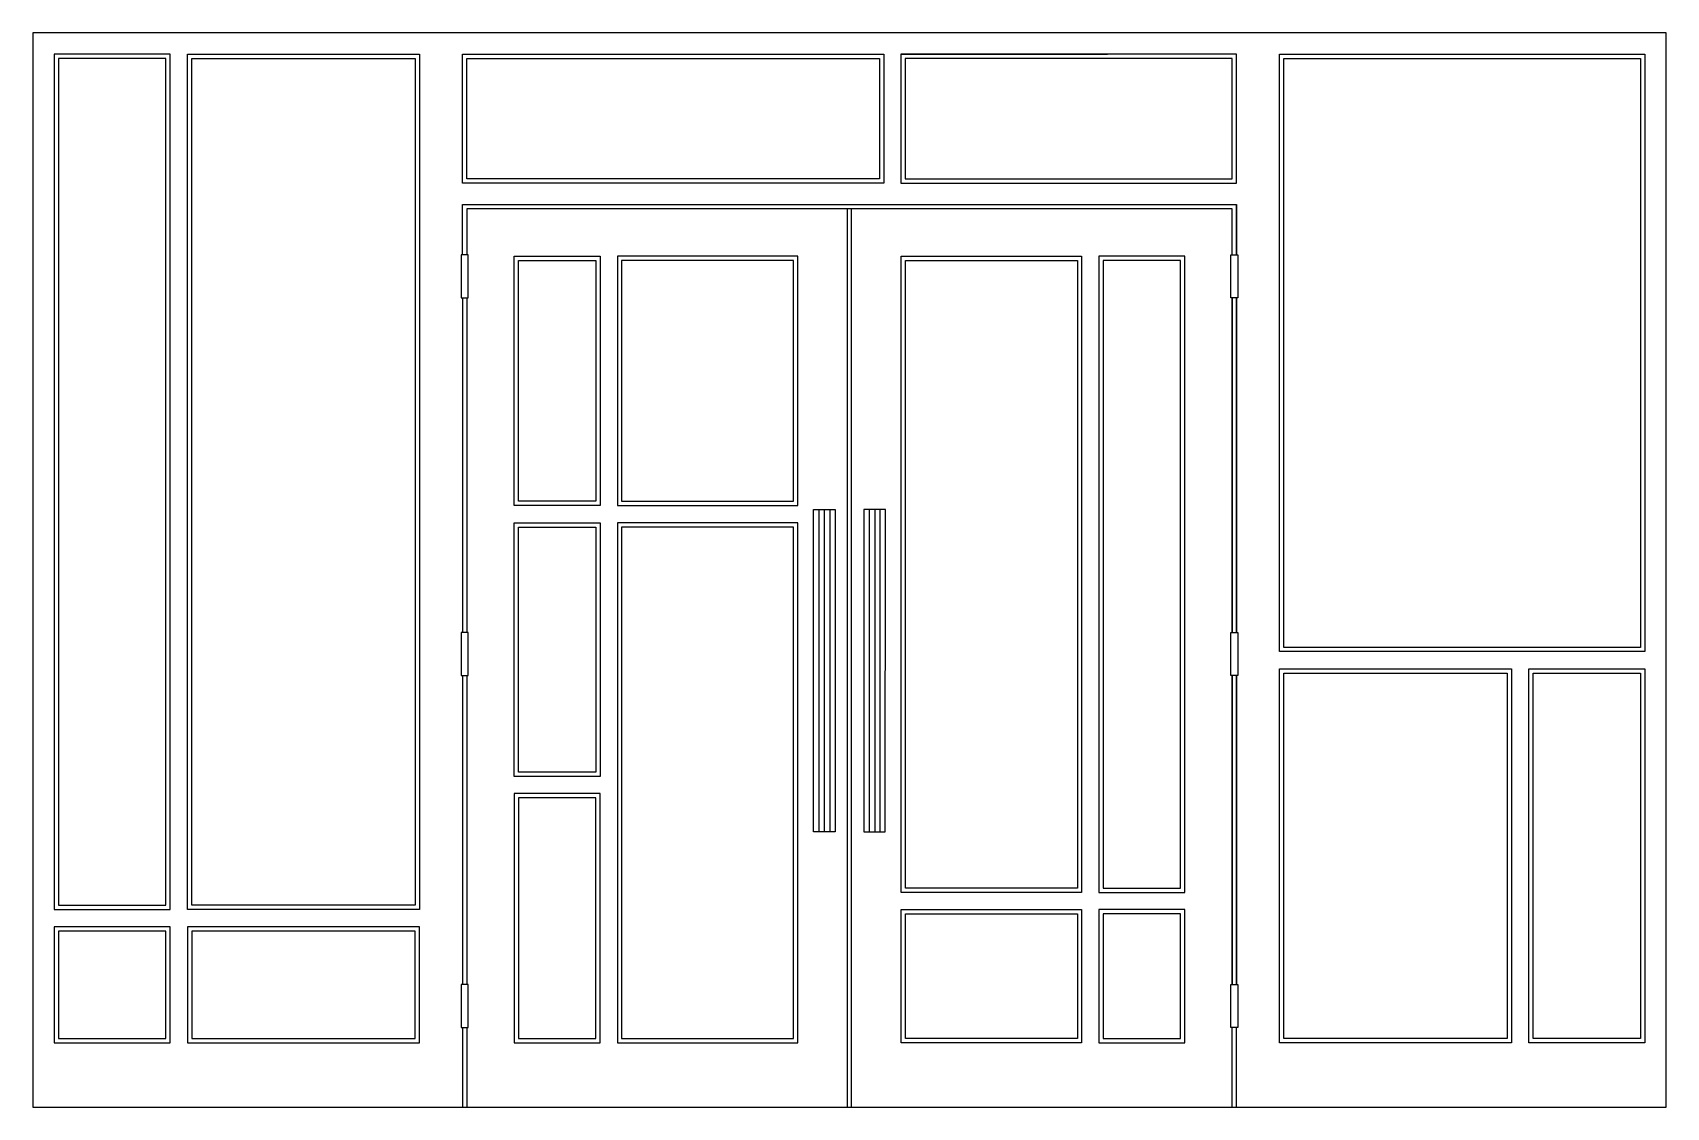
# Model space of a CAD drawing. Header units: metres. Extents: x -4543 to -743, y 3 to 2503.
import ezdxf

# ---------------------------------------------------------------- set-up
doc = ezdxf.new("R2010")
doc.units = ezdxf.units.M
for name, color, linetype in [('2', 2, 'Continuous'), ('3', 3, 'Continuous'), ('7', 7, 'Continuous'), ('BH', 3, 'Continuous')]:
    doc.layers.add(name, color=color, linetype=linetype)

msp = doc.modelspace()

# ---------------------------------------------------------------- hatches: boundary and pattern name
at = {"layer": 'BH'}
h = msp.add_hatch(dxfattribs=at)
h.set_pattern_fill('AR-RROOF', scale=750)
h.paths.add_polyline_path([(-4233.04, 2443.26), (-4483.04, 2443.26), (-4483.04, 473.32), (-4233.04, 473.32)])
h.paths.add_polyline_path([(-4173.04, 473.32), (-3653.04, 473.32), (-3653.04, 2443.26), (-4173.04, 2443.26)])
h.paths.add_polyline_path([(-4173.04, 413.32), (-4173.04, 163.32), (-3653.04, 163.32), (-3653.04, 413.32)])
h.paths.add_polyline_path([(-4233.04, 413.32), (-4483.04, 413.32), (-4483.04, 163.32), (-4233.04, 163.32)])
h.paths.add_polyline_path([(-803.04, 2443.26), (-1633.04, 2443.26), (-1633.04, 1073.32), (-803.04, 1073.32)])
h.paths.add_polyline_path([(-1053.04, 163.32), (-803.04, 163.32), (-803.04, 1013.32), (-1053.04, 1013.32)])
h.paths.add_polyline_path([(-1113.04, 1013.32), (-1633.04, 1013.32), (-1633.04, 163.32), (-1113.04, 163.32)])
h.paths.add_polyline_path([(-2513.5, 2443.26), (-2513.5, 2163.26), (-1753.04, 2163.26), (-1753.04, 2443.26)])
h.paths.add_polyline_path([(-2573.5, 2163.26), (-2573.5, 2443.26), (-3533.04, 2443.26), (-3533.04, 2163.26)])
h = msp.add_hatch(dxfattribs=at)
h.set_pattern_fill('AR-RROOF', scale=750)
h.paths.add_polyline_path([(-3413.04, 1413.26), (-3233.04, 1413.26), (-3233.04, 1973.26), (-3413.04, 1973.26)])
h.paths.add_polyline_path([(-3233.04, 1353.26), (-3413.04, 1353.26), (-3413.04, 783.26), (-3233.04, 783.26)])
h.paths.add_polyline_path([(-3233.04, 723.26), (-3413.04, 723.26), (-3413.04, 163.26), (-3233.04, 163.26)])
h.paths.add_polyline_path([(-3173.04, 163.26), (-2773.04, 163.26), (-2773.04, 1353.26), (-3173.04, 1353.26)])
h.paths.add_polyline_path([(-2773.04, 1973.26), (-3173.04, 1973.26), (-3173.04, 1413.26), (-2773.04, 1413.26)])
h.paths.add_polyline_path([(-2113.04, 1973.26), (-2513.04, 1973.26), (-2513.04, 513.26), (-2113.04, 513.26)])
h.paths.add_polyline_path([(-2053.04, 513.26), (-1873.04, 513.26), (-1873.04, 1973.26), (-2053.04, 1973.26)])
h.paths.add_polyline_path([(-2053.04, 163.26), (-1873.04, 163.26), (-1873.04, 453.26), (-2053.04, 453.26)])
h.paths.add_polyline_path([(-2513.04, 453.26), (-2513.04, 163.26), (-2113.04, 163.26), (-2113.04, 453.26)])

# ---------------------------------------------------------------- linework, layer by layer
for p, q in [((-1743.04, 2503.26), (-3543.04, 2503.26)), ((-2648.04, 3.26), (-2648.04, 2093.26)), ((-1743.04, 1986.37), (-1743.04, 2103.26)), ((-1742.5, 2102.8), (-1742.56, 1985.91)), ((-3543.04, 1886.37), (-3543.04, 1107.48)), ((-1743.04, 1886.37), (-1743.04, 1107.48)), ((-1743.04, 1107.48), (-1743.04, 1886.37)), ((-1742.61, 1885.91), (-1743.01, 1107.02)), ((-3543.04, 1007.48), (-3543.04, 289.2)), ((-1743.06, 1007.02), (-1743.43, 288.74)), ((-1743.04, 1007.48), (-1743.04, 289.2)), ((-1743.04, 289.2), (-1743.04, 1007.48)), ((-3543.04, 189.2), (-3543.04, 3.26)), ((-1743.04, 3.26), (-1743.04, 189.2))]:
    msp.add_line(p, q)
for points in [[(-4223.04, 463.32), (-4223.04, 2453.26), (-4493.04, 2453.26), (-4493.04, 463.32)], [(-3643.04, 2453.26), (-3643.04, 463.32), (-4183.04, 463.32), (-4183.04, 2453.26)], [(-2523.5, 2153.26), (-1743.04, 2153.26), (-1743.04, 2453.26), (-2523.5, 2453.26)], [(-1643.04, 2453.26), (-793.04, 2453.26), (-793.04, 1063.32), (-1643.04, 1063.32)], [(-3546.04, 1886.37), (-3530.04, 1886.37), (-3530.04, 1986.37), (-3546.04, 1986.37)], [(-3423.04, 1403.26), (-3423.04, 1983.26), (-3223.04, 1983.26), (-3223.04, 1403.26)], [(-2763.04, 1983.26), (-3183.04, 1983.26), (-3183.04, 1403.26), (-2763.04, 1403.26)], [(-2103.04, 1983.26), (-2103.04, 503.26), (-2523.04, 503.26), (-2523.04, 1983.26)], [(-1863.04, 503.26), (-1863.04, 1983.26), (-2063.04, 1983.26), (-2063.04, 503.26)], [(-1740.04, 1886.37), (-1756.04, 1886.37), (-1756.04, 1986.37), (-1740.04, 1986.37)], [(-3423.04, 1363.26), (-3223.04, 1363.26), (-3223.04, 773.26), (-3423.04, 773.26)], [(-3183.04, 153.26), (-2763.04, 153.26), (-2763.04, 1363.26), (-3183.04, 1363.26)], [(-3546.04, 1007.48), (-3530.04, 1007.48), (-3530.04, 1107.48), (-3546.04, 1107.48)], [(-1740.04, 1007.48), (-1756.04, 1007.48), (-1756.04, 1107.48), (-1740.04, 1107.48)], [(-1643.04, 153.32), (-1643.04, 1023.32), (-1103.04, 1023.32), (-1103.04, 153.32)], [(-1063.04, 153.32), (-1063.04, 1023.32), (-793.04, 1023.32), (-793.04, 153.32)], [(-3423.04, 153.26), (-3223.04, 153.26), (-3223.04, 733.26), (-3423.04, 733.26)], [(-2523.04, 463.26), (-2103.04, 463.26), (-2103.04, 153.26), (-2523.04, 153.26)], [(-2063.04, 153.26), (-1863.04, 153.26), (-1863.04, 463.26), (-2063.04, 463.26)], [(-4493.04, 153.32), (-4223.04, 153.32), (-4223.04, 423.32), (-4493.04, 423.32)], [(-3643.04, 423.32), (-4183.04, 423.32), (-4183.04, 153.32), (-3643.04, 153.32)], [(-3546.04, 189.2), (-3530.04, 189.2), (-3530.04, 289.2), (-3546.04, 289.2)], [(-1740.04, 189.2), (-1756.04, 189.2), (-1756.04, 289.2), (-1740.04, 289.2)]]:
    msp.add_lwpolyline(points, close=True)
for points in [[(-2523.5, 2453.26), (-2043.04, 2453.26), (-2043.04, 2453.26)], [(-3543.04, 1986.37), (-3543.04, 2103.26), (-1743.04, 2103.26), (-1743.04, 1986.37)], [(-3423.04, 719.89), (-3423.04, 717.42)]]:
    msp.add_lwpolyline(points)
at = {"layer": '2'}
msp.add_line((-4543.04, 3.26), (-743.04, 3.26), dxfattribs=at)
at = {"layer": '3'}
for p, q in [((-2638.04, 3.26), (-2638.04, 2093.26)), ((-2714.03, 1393.81), (-2714.03, 643.81)), ((-2701.98, 1393.81), (-2701.98, 643.81)), ((-2689.05, 1393.81), (-2689.05, 643.81)), ((-2597.03, 1393.81), (-2597.03, 643.81)), ((-2584.28, 1393.79), (-2584.47, 643.79)), ((-2572.23, 1393.79), (-2572.42, 643.79))]:
    msp.add_line(p, q, dxfattribs=at)
for points in [[(-4233.04, 473.32), (-4233.04, 2443.26), (-4483.04, 2443.26), (-4483.04, 473.32)], [(-3653.04, 2443.26), (-3653.04, 473.32), (-4173.04, 473.32), (-4173.04, 2443.26)], [(-2563.5, 2153.26), (-3543.04, 2153.26), (-3543.04, 2453.26), (-2563.5, 2453.26)], [(-2573.5, 2163.26), (-3533.04, 2163.26), (-3533.04, 2443.26), (-2573.5, 2443.26)], [(-2513.5, 2163.26), (-1753.04, 2163.26), (-1753.04, 2443.26), (-2513.5, 2443.26)], [(-1633.04, 2443.26), (-803.04, 2443.26), (-803.04, 1073.32), (-1633.04, 1073.32)], [(-3413.04, 1413.26), (-3413.04, 1973.26), (-3233.04, 1973.26), (-3233.04, 1413.26)], [(-2773.04, 1973.26), (-3173.04, 1973.26), (-3173.04, 1413.26), (-2773.04, 1413.26)], [(-2113.04, 1973.26), (-2113.04, 513.26), (-2513.04, 513.26), (-2513.04, 1973.26)], [(-1873.04, 513.26), (-1873.04, 1973.26), (-2053.04, 1973.26), (-2053.04, 513.26)], [(-3413.04, 1353.26), (-3233.04, 1353.26), (-3233.04, 783.26), (-3413.04, 783.26)], [(-3173.04, 163.26), (-2773.04, 163.26), (-2773.04, 1353.26), (-3173.04, 1353.26)], [(-1633.04, 163.32), (-1633.04, 1013.32), (-1113.04, 1013.32), (-1113.04, 163.32)], [(-1053.04, 163.32), (-1053.04, 1013.32), (-803.04, 1013.32), (-803.04, 163.32)], [(-3413.04, 163.26), (-3233.04, 163.26), (-3233.04, 723.26), (-3413.04, 723.26)], [(-2513.04, 453.26), (-2113.04, 453.26), (-2113.04, 163.26), (-2513.04, 163.26)], [(-2053.04, 163.26), (-1873.04, 163.26), (-1873.04, 453.26), (-2053.04, 453.26)], [(-4483.04, 163.32), (-4233.04, 163.32), (-4233.04, 413.32), (-4483.04, 413.32)], [(-3653.04, 413.32), (-4173.04, 413.32), (-4173.04, 163.32), (-3653.04, 163.32)]]:
    msp.add_lwpolyline(points, close=True, dxfattribs=at)
for points in [[(-3543.04, 2453.26), (-2563.5, 2453.26)], [(-1753.04, 1986.37), (-1753.04, 2093.26), (-3533.04, 2093.26), (-3533.04, 1986.37)], [(-3533.04, 1886.37), (-3533.04, 1107.48)], [(-1753.04, 1107.48), (-1753.04, 1886.37)], [(-1753.04, 1886.37), (-1753.04, 1107.48)], [(-3533.04, 1007.48), (-3533.04, 289.2)], [(-1753.04, 289.2), (-1753.04, 1007.48)], [(-1753.04, 1007.48), (-1753.04, 289.2)], [(-3533.04, 189.2), (-3533.04, 3.26)], [(-1753.04, 3.26), (-1753.04, 189.2)]]:
    msp.add_lwpolyline(points, dxfattribs=at)
at = {"layer": '7'}
for p, q in [((-4543.04, 2503.26), (-4543.04, 3.26)), ((-743.04, 2503.26), (-4543.04, 2503.26)), ((-743.04, 3.26), (-743.04, 2503.26))]:
    msp.add_line(p, q, dxfattribs=at)
for points in [[(-2726.67, 1393.81), (-2676.67, 1393.81), (-2676.67, 643.81), (-2726.67, 643.81)], [(-2559.58, 1393.79), (-2609.58, 1393.8), (-2609.77, 643.8), (-2559.77, 643.79)]]:
    msp.add_lwpolyline(points, close=True, dxfattribs=at)

doc.saveas('drawing.dxf')
